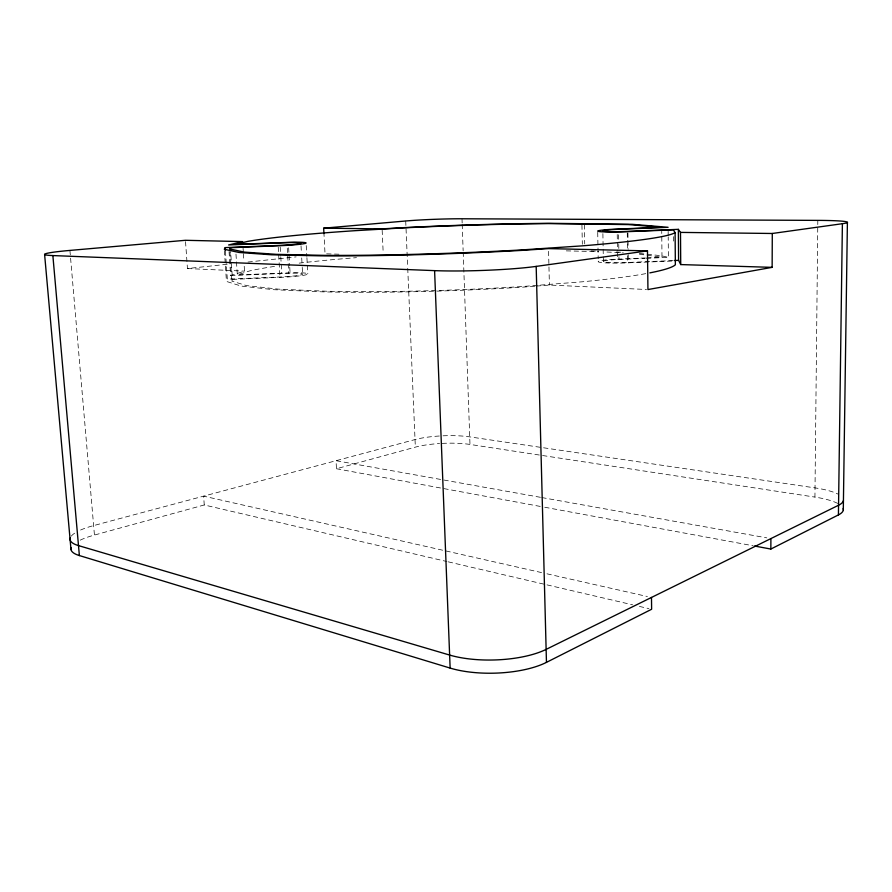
<?xml version="1.0" encoding="UTF-8"?>
<svg xmlns="http://www.w3.org/2000/svg" width="892" height="892" viewBox="0 0 892 892"><rect width="100%" height="100%" fill="white"/><g stroke="black" fill="none" stroke-linecap="round" stroke-linejoin="round"><path stroke-width="0.67" stroke-dasharray="4.46 3.34" d="M837.711 503.434A50.342 12.856 1.8 0 0 814.931 497.1L817.763 225.955M817.774 224.561L817.819 220.38M645.741 273.643A222.967 18.843 -2.1 0 1 582.576 281.772L522.199 286.533A222.967 18.843 -2.1 0 1 326.216 291.216L278.271 289.131L246.482 285.607L231.875 281.114L232.455 279.397L230.66 251.856M433.479 291.227A228.352 19.312 -2.1 0 1 322.726 291.851L273.61 289.688L241.175 286.064L226.445 281.437L227.315 279.163L225.408 250.351M235.979 254.086L237.328 274.881L249.504 270.956A222.967 18.843 -2.1 0 1 277.066 266.017M229.054 251.622L230.627 275.572L244.52 271.146L244.185 265.771M80.224 540.151A51.97 13.625 -6.2 0 1 94.441 535.055L204.257 504.972L446.914 561.536M540.44 497.312L336.039 460.707L336.462 468.746L415.349 447.137A39.549 8.73 -2.3 0 1 439.589 443.525M185.536 241.643L187.443 268.537L227.349 264.255M247.987 262.047L296.144 256.885M534.765 286.22L524.128 287.057A228.352 19.312 -2.1 0 1 434.895 291.193M536.092 286.109L549.405 285.061L646.555 289.487M645.351 257.933L611.756 259.416A25.656 2.085 -1.5 0 0 598.755 262.036A25.656 2.085 -1.5 0 0 621.992 263.073L673.616 260.988M232.455 279.397L286.076 277.1A26.459 2.185 -2.7 0 0 307.294 274.39A26.459 2.185 -2.7 0 0 295.966 272.662L237.328 274.881M646.733 257.877L661.987 257.242L661.741 231.351M230.627 275.572L288.718 273.164A21.23 1.751 -2.7 0 1 302.176 274.535A21.23 1.751 -2.7 0 1 280.055 276.966L227.315 279.163M673.081 260.575L627.689 262.471A20.483 1.672 -1.5 0 1 603.795 261.813A20.483 1.672 -1.5 0 1 618.981 259.438L645.061 258.357M646.432 258.301L668.387 257.387L668.208 236.871M591.095 250.886L598.866 251.131M566.297 250.875L598.744 251.622M338.904 254.198L325.034 253.785L323.952 233.57M187.443 268.537L244.52 271.146M616.372 251.979L623.107 252.302M606.928 252.023L623.285 252.815M639.374 253.462L661.273 255.703L668.387 257.387M639.397 254.187L661.987 257.242M442.086 443.38A39.549 8.73 -2.3 0 1 469.984 444.439L814.931 497.1M541.812 497.558L766.786 537.854M336.462 468.746L543.384 507.002M544.756 507.247L753.038 545.748M541.555 572.586L203.632 496.142L204.257 504.972M546.986 573.812L647.414 596.525M448.275 561.848L632.64 604.832M639.419 606.415L648.908 608.623M69.922 250.418L94.441 535.055M229.946 251.655L231.875 281.114M224.405 250.607L226.445 281.437M243.07 248.322L243.326 252.347M243.416 253.685L243.839 260.397M280.211 247.062L280.701 255.402M280.779 256.785L281.76 273.454M278.226 247.173L280.01 277.412M288.64 247.798L289.677 265.771M289.755 267.154L290.078 272.684M287.269 248.177L288.718 273.164M306.235 245.59L306.837 256.35M306.915 257.688L307.807 273.822M301.028 245.835L301.396 252.559M301.708 257.944L302.154 266.006M302.232 267.355L302.611 274.078M382.155 230.203L383.192 252.882M405.715 220.993L407.666 266.942M407.733 268.325L415.349 447.137M462.011 218.774L462.156 222.944M462.212 224.327L463.138 250.73M463.193 252.113L469.984 444.439M548.58 251.31L549.405 285.061M584.349 224.728L584.728 243.929M581.941 225.018L582.331 244.263M602.892 233.626L603.36 261.367M597.718 232.377L598.186 258.713M618.613 234.774L618.736 242.992M618.758 244.363L618.814 248.478M618.948 256.695L618.981 259.438M617.231 234.507L617.487 250.897M617.509 252.258L617.61 259.081M627.935 233.046L628.158 249.325M628.236 254.744L628.358 262.884M627.266 232.756L627.399 242.211M627.422 243.561L627.5 248.957M627.589 255.714L627.689 262.471M668.153 231.396L668.186 235.499M673.415 236.625L673.46 242.044M439.288 436.01A39.583 8.507 -2.3 0 0 415.025 439.566L93.615 525.589A52.037 13.28 -6.1 0 0 79.377 530.573M443.045 435.809A39.583 8.507 -2.3 0 1 469.716 436.868L815.02 487.891A50.398 12.544 1.7 0 1 837.844 494.034M71.304 536.125A52.037 13.28 -6.1 0 1 75.909 532.39M299.188 263.129A222.967 18.843 -2.1 0 1 356.465 257.665"/><path stroke-width="1.34" d="M754.409 546.004L770.844 549.048L770.9 538.59M651.483 597.45L651.628 609.258L546.462 662.366A66.131 24.396 -1.6 0 1 450.137 668.086L79.377 555.56L52.862 255.569A54.011 3.089 -3 0 1 69.922 250.418L185.436 240.294L242.635 241.609L228.62 244.965L286.945 242.624A21.308 1.271 -2.5 0 1 300.426 243.483A21.308 1.271 -2.5 0 1 278.192 245.467L225.23 247.608L224.316 249.258L239.023 252.481L271.502 254.789L320.786 255.859A229.289 14.016 -2.1 0 0 523.113 250.317L548.513 248.612L647.492 250.875L647.938 289.554L772.138 267.355L772.294 233.481L842.394 223.702L838.424 514.918L770.844 549.048M843.297 510.113L847.4 222.476M675.099 232.6L673.36 229.857L621.523 231.898A25.757 1.516 -1.7 0 1 598.209 231.385A25.757 1.516 -1.7 0 1 611.276 229.355L661.697 227.259L628.347 224.583L548.134 223.591A223.881 13.67 -2.1 0 0 402.348 227.951L355.139 230.682A223.881 13.67 -2.1 0 0 247.641 241.409L235.354 244.386L294.226 242.178A26.57 1.583 -2.5 0 1 305.566 243.326A26.57 1.583 -2.5 0 1 284.236 245.512L230.381 247.72L229.768 248.968L244.352 252.09L276.197 254.332L324.309 255.357A223.881 13.67 -2.1 0 0 521.173 249.961L581.852 245.88A223.881 13.67 -2.1 0 0 675.099 232.6L675.356 264.79A222.967 18.843 -2.1 0 1 649.844 272.874M52.862 255.569L434.594 270.633A69.587 5.675 -2 0 0 536.181 266.396L647.492 250.875M323.952 233.57L323.673 228.185L405.715 220.993A40.753 1.951 -2.1 0 1 462.011 218.774L817.819 220.38A52.26 2.91 -1.3 0 1 842.394 223.702M674.452 260.52L678.589 260.353L680.73 264.578L772.138 267.355M680.73 264.578L680.496 232.399L678.355 229.344L627.243 231.407A20.572 1.204 -1.7 0 1 603.271 231.162A20.572 1.204 -1.7 0 1 618.524 229.289L668.119 227.293L632.149 224.305L550.096 223.312A229.289 14.016 -2.1 0 0 401.344 227.761L382.099 228.876L323.673 228.185M680.496 232.399L772.294 233.481M44.6 254.432L70.992 549.539M230.381 247.72L230.571 250.474M225.23 247.608L225.408 250.351M434.594 270.633L450.137 668.086M536.181 266.396L546.462 662.366M678.355 229.344L678.589 260.353M843.431 500.546A50.398 12.544 1.7 0 1 838.558 505.24L546.116 649.387A66.242 23.816 -1.6 0 1 449.635 655.062L78.496 545.603A52.037 13.28 -6.1 0 1 70.267 537.954M79.377 555.56A51.97 13.625 -6.2 0 1 71.137 547.71M843.174 508.407A50.342 12.856 1.8 0 1 838.424 514.918"/></g></svg>
